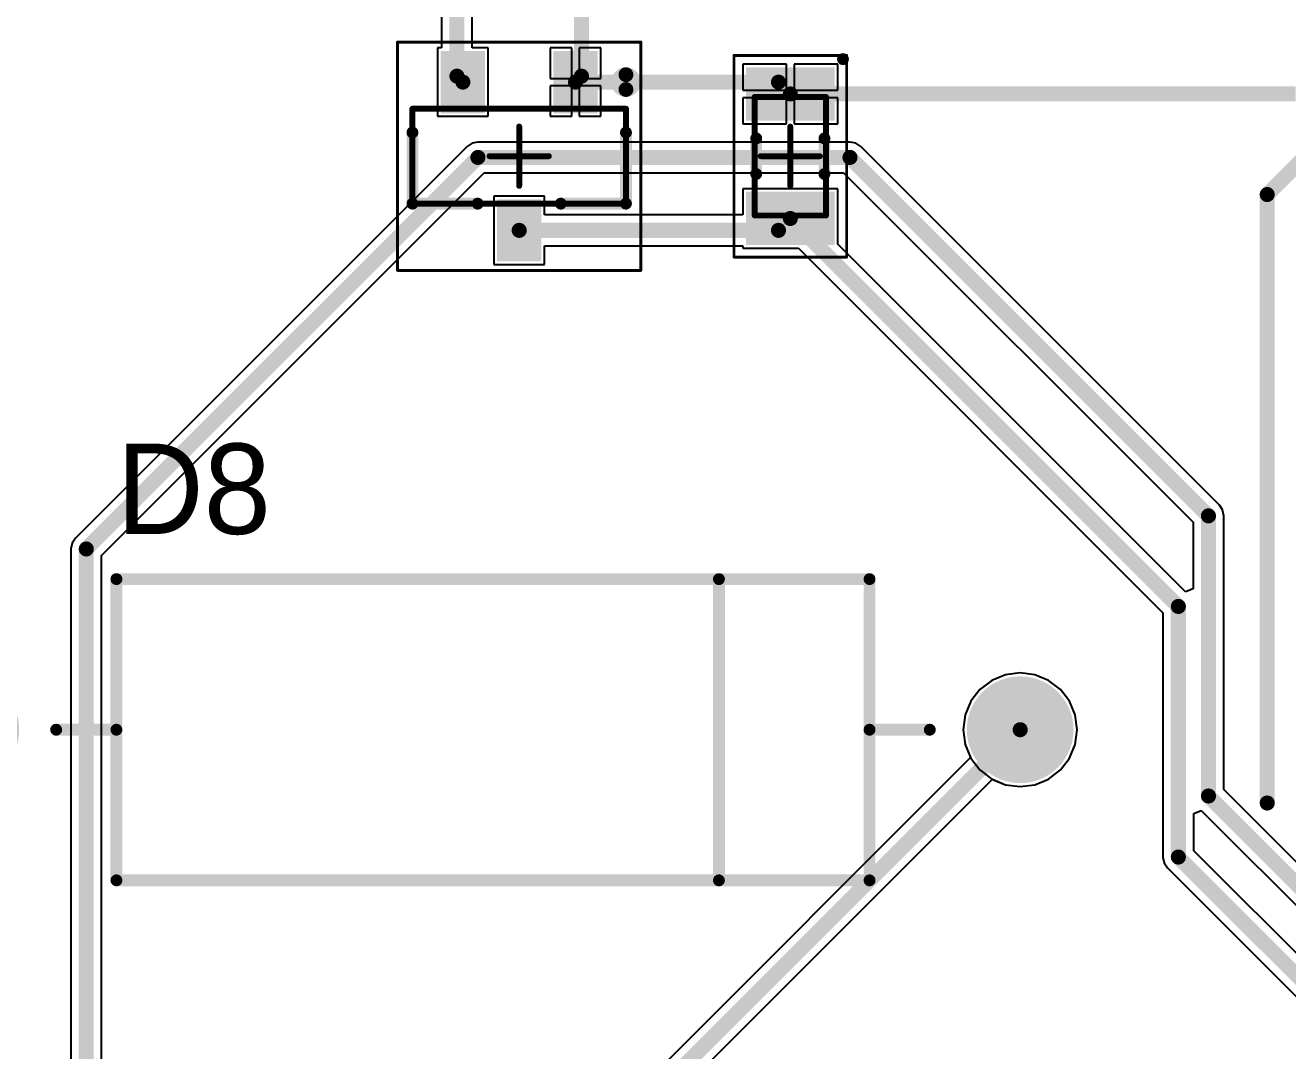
# Model space of a CAD drawing. Header units: millimetres. Extents: x 2.5 to 14.5, y 1.2 to 4.8.
# Drawn here: x 3.244 to 4.083, y 2.737 to 3.418 of the extents above; entities that cross this region are included whole.
import ezdxf

# ---------------------------------------------------------------- set-up
doc = ezdxf.new("R2010")
doc.units = ezdxf.units.MM
doc.header["$MEASUREMENT"] = 0
for name, color, linetype in [('BottomLayer', 5, 'Continuous'), ('BottomSolder', 6, 'Continuous'), ('ConnectLayer', 7, 'Continuous'), ('Mechanical13', 56, 'Continuous'), ('Mechanical15', 56, 'Continuous'), ('MultiLayer', 9, 'Continuous'), ('PadHoleLayer', 156, 'Continuous'), ('TopLayer', 1, 'Continuous'), ('TopOverlay', 2, 'Continuous'), ('TopPaste', 8, 'Continuous'), ('TopSolder', 216, 'Continuous')]:
    doc.layers.add(name, color=color, linetype=linetype)

# ---------------------------------------------------------------- blocks, each defined once
blk = doc.blocks.new('SOT95P245X110_3N_30')
at = {"layer": 'Mechanical13', "const_width": 0.00394}
for points in [[(0.0315, 0.07087), (-0.0315, 0.07087)], [(-0.0315, -0.07087), (-0.0315, 0.07087)], [(0.0315, -0.07087), (0.0315, 0.07087)], [(0.0315, -0.07087), (-0.0315, -0.07087)]]:
    blk.add_lwpolyline(points, dxfattribs=at)
at = {"layer": 'Mechanical13', "const_width": 0.00197}
for points in [[(-0.03248, 0.07087, 1), (-0.03051, 0.07087, 1)], [(-0.03248, 0.07087, 1), (-0.03051, 0.07087, 1)], [(0.03051, 0.07087, 1), (0.03248, 0.07087, 1)], [(0.03051, 0.07087, 1), (0.03248, 0.07087, 1)], [(-0.03248, -0.07087, 1), (-0.03051, -0.07087, 1)], [(-0.03248, -0.07087, 1), (-0.03051, -0.07087, 1)], [(0.03051, -0.07087, 1), (0.03248, -0.07087, 1)], [(0.03051, -0.07087, 1), (0.03248, -0.07087, 1)]]:
    blk.add_lwpolyline(points, format="xyb", close=True, dxfattribs=at)
at = {"layer": 'Mechanical15'}
for points, const_width in [([(0.07579, 0.08071), (-0.07579, 0.08071)], 0.00197), ([(-0.07579, -0.08071), (-0.07579, 0.08071)], 0.00197), ([(0.07579, -0.08071), (0.07579, 0.08071)], 0.00197), ([(0, -0.01969), (0, 0.01968)], 0.00394), ([(0.01969, 0), (-0.01968, 0)], 0.00394), ([(0.07579, -0.08071), (-0.07579, -0.08071)], 0.00197)]:
    blk.add_lwpolyline(points, dxfattribs=dict(at, const_width=const_width))
for points, const_width in [([(-0.07628, 0.08071, 1), (-0.07529, 0.08071, 1)], 0.000984), ([(-0.07628, 0.08071, 1), (-0.07529, 0.08071, 1)], 0.000984), ([(0.0753, 0.08071, 1), (0.07628, 0.08071, 1)], 0.000984), ([(0.0753, 0.08071, 1), (0.07628, 0.08071, 1)], 0.000984), ([(-0.00098, 0.01968, 1), (0.00098, 0.01968, 1)], 0.00197), ([(-0.02067, 0, 1), (-0.0187, 0, 1)], 0.00197), ([(0.0187, 0, 1), (0.02067, 0, 1)], 0.00197), ([(-0.00098, -0.01969, 1), (0.00098, -0.01969, 1)], 0.00197), ([(-0.07628, -0.08071, 1), (-0.07529, -0.08071, 1)], 0.000984), ([(-0.07628, -0.08071, 1), (-0.07529, -0.08071, 1)], 0.000984), ([(0.0753, -0.08071, 1), (0.07628, -0.08071, 1)], 0.000984), ([(0.0753, -0.08071, 1), (0.07628, -0.08071, 1)], 0.000984)]:
    blk.add_lwpolyline(points, format="xyb", close=True, dxfattribs=dict(at, const_width=const_width))
at = {"layer": 'TopLayer'}
for points in [[(-0.0315, 0.02559), (-0.0315, 0.04921), (-0.06693, 0.02559), (-0.06693, 0.04921)], [(0.06693, -0.01181), (0.06693, 0.01181), (0.0315, -0.01181), (0.0315, 0.01181)], [(-0.0315, -0.04921), (-0.0315, -0.02559), (-0.06693, -0.04921), (-0.06693, -0.02559)]]:
    blk.add_solid(points, dxfattribs=at)
at = {"layer": 'TopOverlay'}
for points, const_width in [([(-0.04429, 0.07087, 1), (-0.05413, 0.07087, 1)], 0.00984), ([(-0.05659, 0.07087, 1), (-0.05167, 0.07087, 1)], 0.00492), ([(-0.04675, 0.07087, 1), (-0.04183, 0.07087, 1)], 0.00492), ([(-0.01772, 0.07087, 1), (-0.01378, 0.07087, 1)], 0.00394), ([(0.02953, 0.07087, 1), (0.03346, 0.07087, 1)], 0.00394), ([(0.02953, 0.07087, 1), (0.03346, 0.07087, 1)], 0.00394), ([(0.02953, 0.02756, 1), (0.03346, 0.02756, 1)], 0.00394), ([(0.02953, -0.02756, 1), (0.03346, -0.02756, 1)], 0.00394), ([(-0.01772, -0.07087, 1), (-0.01378, -0.07087, 1)], 0.00394), ([(0.02953, -0.07087, 1), (0.03346, -0.07087, 1)], 0.00394), ([(0.02953, -0.07087, 1), (0.03346, -0.07087, 1)], 0.00394)]:
    blk.add_lwpolyline(points, format="xyb", close=True, dxfattribs=dict(at, const_width=const_width))
at = {"layer": 'TopOverlay', "const_width": 0.00787}
for points in [[(0.0315, 0.07087), (-0.01575, 0.07087)], [(0.0315, 0.02756), (0.0315, 0.07087)], [(0.0315, -0.07087), (0.0315, -0.02756)], [(0.0315, -0.07087), (-0.01575, -0.07087)]]:
    blk.add_lwpolyline(points, dxfattribs=at)
at = {"layer": 'TopPaste'}
for points in [[(-0.0315, 0.02559), (-0.0315, 0.04921), (-0.06693, 0.02559), (-0.06693, 0.04921)], [(0.06693, -0.01181), (0.06693, 0.01181), (0.0315, -0.01181), (0.0315, 0.01181)], [(-0.0315, -0.04921), (-0.0315, -0.02559), (-0.06693, -0.04921), (-0.06693, -0.02559)]]:
    blk.add_solid(points, dxfattribs=at)
at = {"layer": 'TopSolder'}
for points in [[(-0.02854, 0.02264), (-0.02854, 0.05217), (-0.06988, 0.02264), (-0.06988, 0.05217)], [(0.06988, -0.01476), (0.06988, 0.01476), (0.02854, -0.01476), (0.02854, 0.01476)], [(-0.02854, -0.05217), (-0.02854, -0.02264), (-0.06988, -0.05217), (-0.06988, -0.02264)]]:
    blk.add_solid(points, dxfattribs=at)
blk = doc.blocks.new('DIODE_0_7_141')
at = {"layer": 'BottomLayer', "const_width": 0.03248}
for points in [[(-0.36624, 0, 1), (-0.33376, 0, 1)], [(0.33376, 0, 1), (0.36624, 0, 1)]]:
    blk.add_lwpolyline(points, format="xyb", close=True, dxfattribs=at)
at = {"layer": 'BottomSolder', "const_width": 0.03543}
for points in [[(-0.36772, 0, 1), (-0.33228, 0, 1)], [(0.33228, 0, 1), (0.36772, 0, 1)]]:
    blk.add_lwpolyline(points, format="xyb", close=True, dxfattribs=at)
at = {"layer": 'MultiLayer', "const_width": 0.03248}
for points in [[(-0.36624, 0, 1), (-0.33376, 0, 1)], [(0.33376, 0, 1), (0.36624, 0, 1)]]:
    blk.add_lwpolyline(points, format="xyb", close=True, dxfattribs=at)
at = {"layer": 'PadHoleLayer', "const_width": 0.01969}
for points in [[(-0.35984, 0, 1), (-0.34016, 0, 1)], [(0.34016, 0, 1), (0.35984, 0, 1)]]:
    blk.add_lwpolyline(points, format="xyb", close=True, dxfattribs=at)
at = {"layer": 'TopLayer', "const_width": 0.03248}
for points in [[(-0.36624, 0, 1), (-0.33376, 0, 1)], [(0.33376, 0, 1), (0.36624, 0, 1)]]:
    blk.add_lwpolyline(points, format="xyb", close=True, dxfattribs=at)
at = {"layer": 'TopOverlay', "const_width": 0.00787}
for points in [[(-0.25, -0.1), (-0.25, 0.1)], [(-0.25, 0.1), (0.25, 0.1)], [(0.15, -0.1), (0.15, 0.1)], [(0.25, -0.1), (0.25, 0.1)], [(-0.29, 0), (-0.25, 0)], [(0.25, 0), (0.29, 0)], [(-0.25, -0.1), (0.25, -0.1)]]:
    blk.add_lwpolyline(points, dxfattribs=at)
at = {"layer": 'TopOverlay', "const_width": 0.00394}
for points in [[(-0.25197, 0.1, 1), (-0.24803, 0.1, 1)], [(-0.25197, 0.1, 1), (-0.24803, 0.1, 1)], [(0.14803, 0.1, 1), (0.15197, 0.1, 1)], [(0.24803, 0.1, 1), (0.25197, 0.1, 1)], [(0.24803, 0.1, 1), (0.25197, 0.1, 1)], [(-0.29197, 0, 1), (-0.28803, 0, 1)], [(-0.25197, 0, 1), (-0.24803, 0, 1)], [(0.24803, 0, 1), (0.25197, 0, 1)], [(0.28803, 0, 1), (0.29197, 0, 1)], [(-0.25197, -0.1, 1), (-0.24803, -0.1, 1)], [(-0.25197, -0.1, 1), (-0.24803, -0.1, 1)], [(0.14803, -0.1, 1), (0.15197, -0.1, 1)], [(0.24803, -0.1, 1), (0.25197, -0.1, 1)], [(0.24803, -0.1, 1), (0.25197, -0.1, 1)]]:
    blk.add_lwpolyline(points, format="xyb", close=True, dxfattribs=at)
at = {"layer": 'TopSolder', "const_width": 0.03543}
for points in [[(-0.36772, 0, 1), (-0.33228, 0, 1)], [(0.33228, 0, 1), (0.36772, 0, 1)]]:
    blk.add_lwpolyline(points, format="xyb", close=True, dxfattribs=at)
blk = doc.blocks.new('CAPCP2012X06N_165')
at = {"layer": 'Mechanical13', "const_width": 0.00394}
for points in [[(-0.03937, -0.02362), (-0.03937, 0.02362)], [(0.03937, 0.02362), (-0.03937, 0.02362)], [(0.03937, -0.02362), (0.03937, 0.02362)], [(0.03937, -0.02362), (-0.03937, -0.02362)]]:
    blk.add_lwpolyline(points, dxfattribs=at)
at = {"layer": 'Mechanical13', "const_width": 0.00197}
for points in [[(-0.04035, 0.02362, 1), (-0.03839, 0.02362, 1)], [(-0.04035, 0.02362, 1), (-0.03839, 0.02362, 1)], [(0.03839, 0.02362, 1), (0.04035, 0.02362, 1)], [(0.03839, 0.02362, 1), (0.04035, 0.02362, 1)], [(-0.04035, -0.02362, 1), (-0.03839, -0.02362, 1)], [(-0.04035, -0.02362, 1), (-0.03839, -0.02362, 1)], [(0.03839, -0.02362, 1), (0.04035, -0.02362, 1)], [(0.03839, -0.02362, 1), (0.04035, -0.02362, 1)]]:
    blk.add_lwpolyline(points, format="xyb", close=True, dxfattribs=at)
at = {"layer": 'Mechanical15'}
for points, const_width in [([(-0.06693, -0.0374), (-0.06693, 0.0374)], 0.00197), ([(0.06693, 0.0374), (-0.06693, 0.0374)], 0.00197), ([(0.06693, -0.0374), (0.06693, 0.0374)], 0.00197), ([(0, -0.01969), (0, 0.01968)], 0.00394), ([(0.01969, 0), (-0.01968, 0)], 0.00394), ([(0.06693, -0.0374), (-0.06693, -0.0374)], 0.00197)]:
    blk.add_lwpolyline(points, dxfattribs=dict(at, const_width=const_width))
for points, const_width in [([(-0.06742, 0.0374, 1), (-0.06644, 0.0374, 1)], 0.000984), ([(-0.06742, 0.0374, 1), (-0.06644, 0.0374, 1)], 0.000984), ([(0.06644, 0.0374, 1), (0.06742, 0.0374, 1)], 0.000984), ([(0.06644, 0.0374, 1), (0.06742, 0.0374, 1)], 0.000984), ([(-0.00098, 0.01968, 1), (0.00098, 0.01968, 1)], 0.00197), ([(-0.02067, 0, 1), (-0.0187, 0, 1)], 0.00197), ([(0.0187, 0, 1), (0.02067, 0, 1)], 0.00197), ([(-0.00098, -0.01969, 1), (0.00098, -0.01969, 1)], 0.00197), ([(-0.06742, -0.0374, 1), (-0.06644, -0.0374, 1)], 0.000984), ([(-0.06742, -0.0374, 1), (-0.06644, -0.0374, 1)], 0.000984), ([(0.06644, -0.0374, 1), (0.06742, -0.0374, 1)], 0.000984), ([(0.06644, -0.0374, 1), (0.06742, -0.0374, 1)], 0.000984)]:
    blk.add_lwpolyline(points, format="xyb", close=True, dxfattribs=dict(at, const_width=const_width))
at = {"layer": 'TopLayer'}
for points in [[(-0.02657, -0.02657), (-0.02657, 0.02658), (-0.0561, -0.02657), (-0.0561, 0.02658)], [(0.0561, -0.02657), (0.0561, 0.02658), (0.02658, -0.02657), (0.02658, 0.02658)]]:
    blk.add_solid(points, dxfattribs=at)
at = {"layer": 'TopOverlay'}
for points, const_width in [([(-0.06249, 0.03493, 1), (-0.06642, 0.03493, 1)], 0.00394), ([(-0.06741, 0.03493, 1), (-0.06544, 0.03493, 1)], 0.00197), ([(-0.06347, 0.03493, 1), (-0.0615, 0.03493, 1)], 0.00197), ([(-0.01378, 0.02264, 1), (-0.00984, 0.02264, 1)], 0.00394), ([(0.00984, 0.02264, 1), (0.01378, 0.02264, 1)], 0.00394), ([(-0.01378, -0.02264, 1), (-0.00984, -0.02264, 1)], 0.00394), ([(0.00984, -0.02264, 1), (0.01378, -0.02264, 1)], 0.00394)]:
    blk.add_lwpolyline(points, format="xyb", close=True, dxfattribs=dict(at, const_width=const_width))
at = {"layer": 'TopOverlay', "const_width": 0.00787}
for points in [[(0.01181, 0.02264), (-0.01181, 0.02264)], [(0.01181, -0.02264), (-0.01181, -0.02264)]]:
    blk.add_lwpolyline(points, dxfattribs=at)
at = {"layer": 'TopPaste'}
for points in [[(-0.02657, -0.02657), (-0.02657, 0.02658), (-0.0561, -0.02657), (-0.0561, 0.02658)], [(0.0561, -0.02657), (0.0561, 0.02658), (0.02658, -0.02657), (0.02658, 0.02658)]]:
    blk.add_solid(points, dxfattribs=at)
at = {"layer": 'TopSolder'}
for points in [[(-0.02362, -0.02953), (-0.02362, 0.02953), (-0.05906, -0.02953), (-0.05906, 0.02953)], [(0.05906, -0.02953), (0.05906, 0.02953), (0.02362, -0.02953), (0.02362, 0.02953)]]:
    blk.add_solid(points, dxfattribs=at)

msp = doc.modelspace()

# ---------------------------------------------------------------- linework, layer by layer
at = {"layer": 'ConnectLayer'}
for p, q in [((3.52087, 3.52921), (3.52087, 3.40272)), ((3.54126, 3.40272), (3.54126, 3.52921)), ((3.52087, 3.40272), (3.51819, 3.40272)), ((3.51819, 3.40272), (3.51819, 3.35728)), ((3.55181, 3.40272), (3.54126, 3.40272)), ((3.55181, 3.35728), (3.55181, 3.40272)), ((3.6073, 3.40272), (3.59299, 3.40272)), ((3.59299, 3.40272), (3.59299, 3.3825)), ((3.6073, 3.3825), (3.6073, 3.40272)), ((3.62662, 3.40272), (3.6123, 3.40272)), ((3.6123, 3.40272), (3.6123, 3.3825)), ((3.62662, 3.3825), (3.62662, 3.40272)), ((3.7499, 3.39189), (3.72083, 3.39189)), ((3.72083, 3.39189), (3.72083, 3.37463)), ((3.7499, 3.37463), (3.7499, 3.39189)), ((3.78398, 3.39189), (3.7549, 3.39189)), ((3.7549, 3.39189), (3.7549, 3.37463)), ((3.78398, 3.37463), (3.78398, 3.39189)), ((3.59299, 3.3825), (3.6073, 3.3825)), ((3.6123, 3.3825), (3.62662, 3.3825)), ((3.6073, 3.3775), (3.59299, 3.3775)), ((3.59299, 3.3775), (3.59299, 3.35728)), ((3.6073, 3.35728), (3.6073, 3.3775)), ((3.62662, 3.3775), (3.6123, 3.3775)), ((3.6123, 3.3775), (3.6123, 3.35728)), ((3.62662, 3.35728), (3.62662, 3.3775)), ((3.72083, 3.37463), (3.7499, 3.37463)), ((3.7499, 3.36963), (3.72083, 3.36963)), ((3.72083, 3.36963), (3.72083, 3.35236)), ((3.7499, 3.35236), (3.7499, 3.36963)), ((3.7549, 3.37463), (3.78398, 3.37463)), ((3.78398, 3.36963), (3.7549, 3.36963)), ((3.7549, 3.36963), (3.7549, 3.35236)), ((3.78398, 3.35236), (3.78398, 3.36963)), ((3.51819, 3.35728), (3.55181, 3.35728)), ((3.59299, 3.35728), (3.6073, 3.35728)), ((3.6123, 3.35728), (3.62662, 3.35728)), ((3.72083, 3.35236), (3.7499, 3.35236)), ((3.7549, 3.35236), (3.78398, 3.35236)), ((3.53779, 3.33721), (3.27779, 3.07721)), ((3.5411, 3.33942), (3.53779, 3.33721)), ((3.545, 3.3402), (3.5411, 3.33942)), ((3.792, 3.3402), (3.545, 3.3402)), ((3.7959, 3.33942), (3.792, 3.3402)), ((3.79921, 3.33721), (3.7959, 3.33942)), ((4.03721, 3.09921), (3.79921, 3.33721)), ((3.2952, 3.06578), (3.54922, 3.3198)), ((3.54922, 3.3198), (3.78778, 3.3198)), ((3.78778, 3.3198), (4.0198, 3.08778)), ((3.58921, 3.30429), (3.55559, 3.30429)), ((3.55559, 3.30429), (3.55559, 3.25886)), ((3.58921, 3.29177), (3.58921, 3.30429)), ((3.78398, 3.30921), (3.72083, 3.30921)), ((3.72083, 3.30921), (3.72083, 3.29177)), ((3.78398, 3.27229), (3.78398, 3.30921)), ((3.72083, 3.29177), (3.58921, 3.29177)), ((3.58921, 3.25886), (3.58921, 3.27138)), ((3.58921, 3.27138), (3.72083, 3.27138)), ((3.72083, 3.27138), (3.72083, 3.26968)), ((3.72083, 3.26968), (3.75775, 3.26968)), ((3.75775, 3.26968), (3.9998, 3.02763)), ((4.0148, 3.04147), (3.78398, 3.27229)), ((3.55559, 3.25886), (3.58921, 3.25886)), ((4.03942, 3.0959), (4.03721, 3.09921)), ((4.0402, 3.092), (4.03942, 3.0959)), ((4.0198, 3.08778), (4.0198, 3.04354)), ((4.0402, 2.91022), (4.0402, 3.092)), ((3.27779, 3.07721), (3.27558, 3.0739)), ((3.27558, 3.0739), (3.2748, 3.07)), ((3.2748, 3.07), (3.2748, 2.5461)), ((3.2952, 2.5461), (3.2952, 3.06578)), ((4.0198, 3.04354), (4.0148, 3.04147)), ((3.9998, 3.02763), (3.9998, 2.86547)), ((3.89522, 2.98652), (3.8861, 2.98274)), ((3.89522, 2.98652), (3.8861, 2.98274)), ((3.905, 2.9878), (3.89522, 2.98652)), ((3.905, 2.9878), (3.89522, 2.98652)), ((3.91478, 2.98652), (3.905, 2.9878)), ((3.91478, 2.98652), (3.905, 2.9878)), ((3.9239, 2.98274), (3.91478, 2.98652)), ((3.9239, 2.98274), (3.91478, 2.98652)), ((3.87827, 2.97673), (3.87226, 2.9689)), ((3.87827, 2.97673), (3.87226, 2.9689)), ((3.8861, 2.98274), (3.87827, 2.97673)), ((3.8861, 2.98274), (3.87827, 2.97673)), ((3.93173, 2.97673), (3.9239, 2.98274)), ((3.93173, 2.97673), (3.9239, 2.98274)), ((3.93774, 2.9689), (3.93173, 2.97673)), ((3.93774, 2.9689), (3.93173, 2.97673)), ((3.87226, 2.9689), (3.86848, 2.95978)), ((3.87226, 2.9689), (3.86848, 2.95978)), ((3.94152, 2.95978), (3.93774, 2.9689)), ((3.94152, 2.95978), (3.93774, 2.9689)), ((3.86848, 2.95978), (3.8672, 2.95)), ((3.86848, 2.95978), (3.8672, 2.95)), ((3.9428, 2.95), (3.94152, 2.95978)), ((3.9428, 2.95), (3.94152, 2.95978)), ((3.8672, 2.95), (3.86848, 2.94022)), ((3.8672, 2.95), (3.86848, 2.94022)), ((3.94152, 2.94022), (3.9428, 2.95)), ((3.94152, 2.94022), (3.9428, 2.95)), ((3.86848, 2.94022), (3.87226, 2.9311)), ((3.86848, 2.94022), (3.87209, 2.93151)), ((3.93774, 2.9311), (3.94152, 2.94022)), ((3.93774, 2.9311), (3.94152, 2.94022)), ((3.87209, 2.93151), (3.52098, 2.5804)), ((3.87226, 2.9311), (3.87827, 2.92327)), ((3.93173, 2.92327), (3.93774, 2.9311)), ((3.93173, 2.92327), (3.93774, 2.9311)), ((3.53839, 2.56897), (3.88651, 2.91709)), ((3.87827, 2.92327), (3.8861, 2.91726)), ((3.8861, 2.91726), (3.89522, 2.91348)), ((3.88651, 2.91709), (3.89522, 2.91348)), ((3.91478, 2.91348), (3.9239, 2.91726)), ((3.91478, 2.91348), (3.9239, 2.91726)), ((3.9239, 2.91726), (3.93173, 2.92327)), ((3.9239, 2.91726), (3.93173, 2.92327)), ((3.89522, 2.91348), (3.905, 2.9122)), ((3.89522, 2.91348), (3.905, 2.9122)), ((3.905, 2.9122), (3.91478, 2.91348)), ((3.905, 2.9122), (3.91478, 2.91348)), ((4.16121, 2.78921), (4.0402, 2.91022)), ((4.0202, 2.89431), (4.0252, 2.89638)), ((4.0202, 2.8697), (4.0202, 2.89431)), ((4.0252, 2.89638), (4.1438, 2.77778)), ((4.11832, 2.77157), (4.0202, 2.8697)), ((3.9998, 2.86547), (4.00058, 2.86157)), ((4.00058, 2.86157), (4.00279, 2.85826)), ((4.00279, 2.85826), (4.1039, 2.75716))]:
    msp.add_line(p, q, dxfattribs=at)
at = {"layer": 'TopLayer', "const_width": 0.01}
for points in [[(3.53106, 3.38394), (3.53106, 3.56079)], [(3.61374, 3.38394), (3.61374, 3.56079)], [(3.53106, 3.38394), (3.535, 3.38)], [(3.6098, 3.38), (3.61374, 3.38394)], [(3.6098, 3.38), (3.74453, 3.38)], [(3.74453, 3.38), (3.7524, 3.37213)], [(3.7524, 3.37213), (4.08787, 3.37213)], [(4.069, 3.30534), (4.12, 3.35634)], [(3.285, 3.07), (3.545, 3.33)], [(3.545, 3.33), (3.792, 3.33)], [(3.792, 3.33), (4.03, 3.092)], [(4.069, 2.90134), (4.069, 3.30534)], [(3.74453, 3.28157), (3.7524, 3.28945)], [(3.7524, 3.28945), (4.01, 3.03185)], [(3.5724, 3.28157), (3.74453, 3.28157)], [(4.03, 2.906), (4.03, 3.092)], [(3.285, 2.52634), (3.285, 3.07)], [(4.01, 2.86547), (4.01, 3.03185)], [(3.52819, 2.57319), (3.905, 2.95)], [(4.03, 2.906), (4.154, 2.782)], [(4.01, 2.86547), (4.12366, 2.75181)]]:
    msp.add_lwpolyline(points, dxfattribs=at)
at = {"layer": 'TopLayer', "const_width": 0.005}
for points in [[(3.52856, 3.38394, 1), (3.53356, 3.38394, 1)], [(3.52856, 3.38394, 1), (3.53356, 3.38394, 1)], [(3.61124, 3.38394, 1), (3.61624, 3.38394, 1)], [(3.61124, 3.38394, 1), (3.61624, 3.38394, 1)], [(3.5325, 3.38, 1), (3.5375, 3.38, 1)], [(3.6073, 3.38, 1), (3.6123, 3.38, 1)], [(3.6073, 3.38, 1), (3.6123, 3.38, 1)], [(3.74203, 3.38, 1), (3.74703, 3.38, 1)], [(3.74203, 3.38, 1), (3.74703, 3.38, 1)], [(3.7499, 3.37213, 1), (3.7549, 3.37213, 1)], [(3.7499, 3.37213, 1), (3.7549, 3.37213, 1)], [(3.5425, 3.33, 1), (3.5475, 3.33, 1)], [(3.5425, 3.33, 1), (3.5475, 3.33, 1)], [(3.7895, 3.33, 1), (3.7945, 3.33, 1)], [(3.7895, 3.33, 1), (3.7945, 3.33, 1)], [(4.0665, 3.30534, 1), (4.0715, 3.30534, 1)], [(4.0665, 3.30534, 1), (4.0715, 3.30534, 1)], [(3.7499, 3.28945, 1), (3.7549, 3.28945, 1)], [(3.7499, 3.28945, 1), (3.7549, 3.28945, 1)], [(3.5699, 3.28157, 1), (3.5749, 3.28157, 1)], [(3.74203, 3.28157, 1), (3.74703, 3.28157, 1)], [(3.74203, 3.28157, 1), (3.74703, 3.28157, 1)], [(4.0275, 3.092, 1), (4.0325, 3.092, 1)], [(4.0275, 3.092, 1), (4.0325, 3.092, 1)], [(3.2825, 3.07, 1), (3.2875, 3.07, 1)], [(3.2825, 3.07, 1), (3.2875, 3.07, 1)], [(4.0075, 3.03185, 1), (4.0125, 3.03185, 1)], [(4.0075, 3.03185, 1), (4.0125, 3.03185, 1)], [(3.9025, 2.95, 1), (3.9075, 2.95, 1)], [(4.0275, 2.906, 1), (4.0325, 2.906, 1)], [(4.0275, 2.906, 1), (4.0325, 2.906, 1)], [(4.0665, 2.90134, 1), (4.0715, 2.90134, 1)], [(4.0075, 2.86547, 1), (4.0125, 2.86547, 1)], [(4.0075, 2.86547, 1), (4.0125, 2.86547, 1)]]:
    msp.add_lwpolyline(points, format="xyb", close=True, dxfattribs=at)

# ---------------------------------------------------------------- block references
for name, p, rotation in [('SOT95P245X110_3N_30', (3.5724, 3.33079), 270), ('CAPCP2012X06N_165', (3.7524, 3.33079), 270), ('DIODE_0_7_141', (3.555, 2.95), 360)]:
    msp.add_blockref(name, p, dxfattribs=dict(rotation=rotation))

# ---------------------------------------------------------------- texts
at = {"layer": 'TopOverlay'}
msp.add_text('D8', height=0.06, dxfattribs=at).set_placement((3.305, 3.08))

doc.saveas('drawing.dxf')
